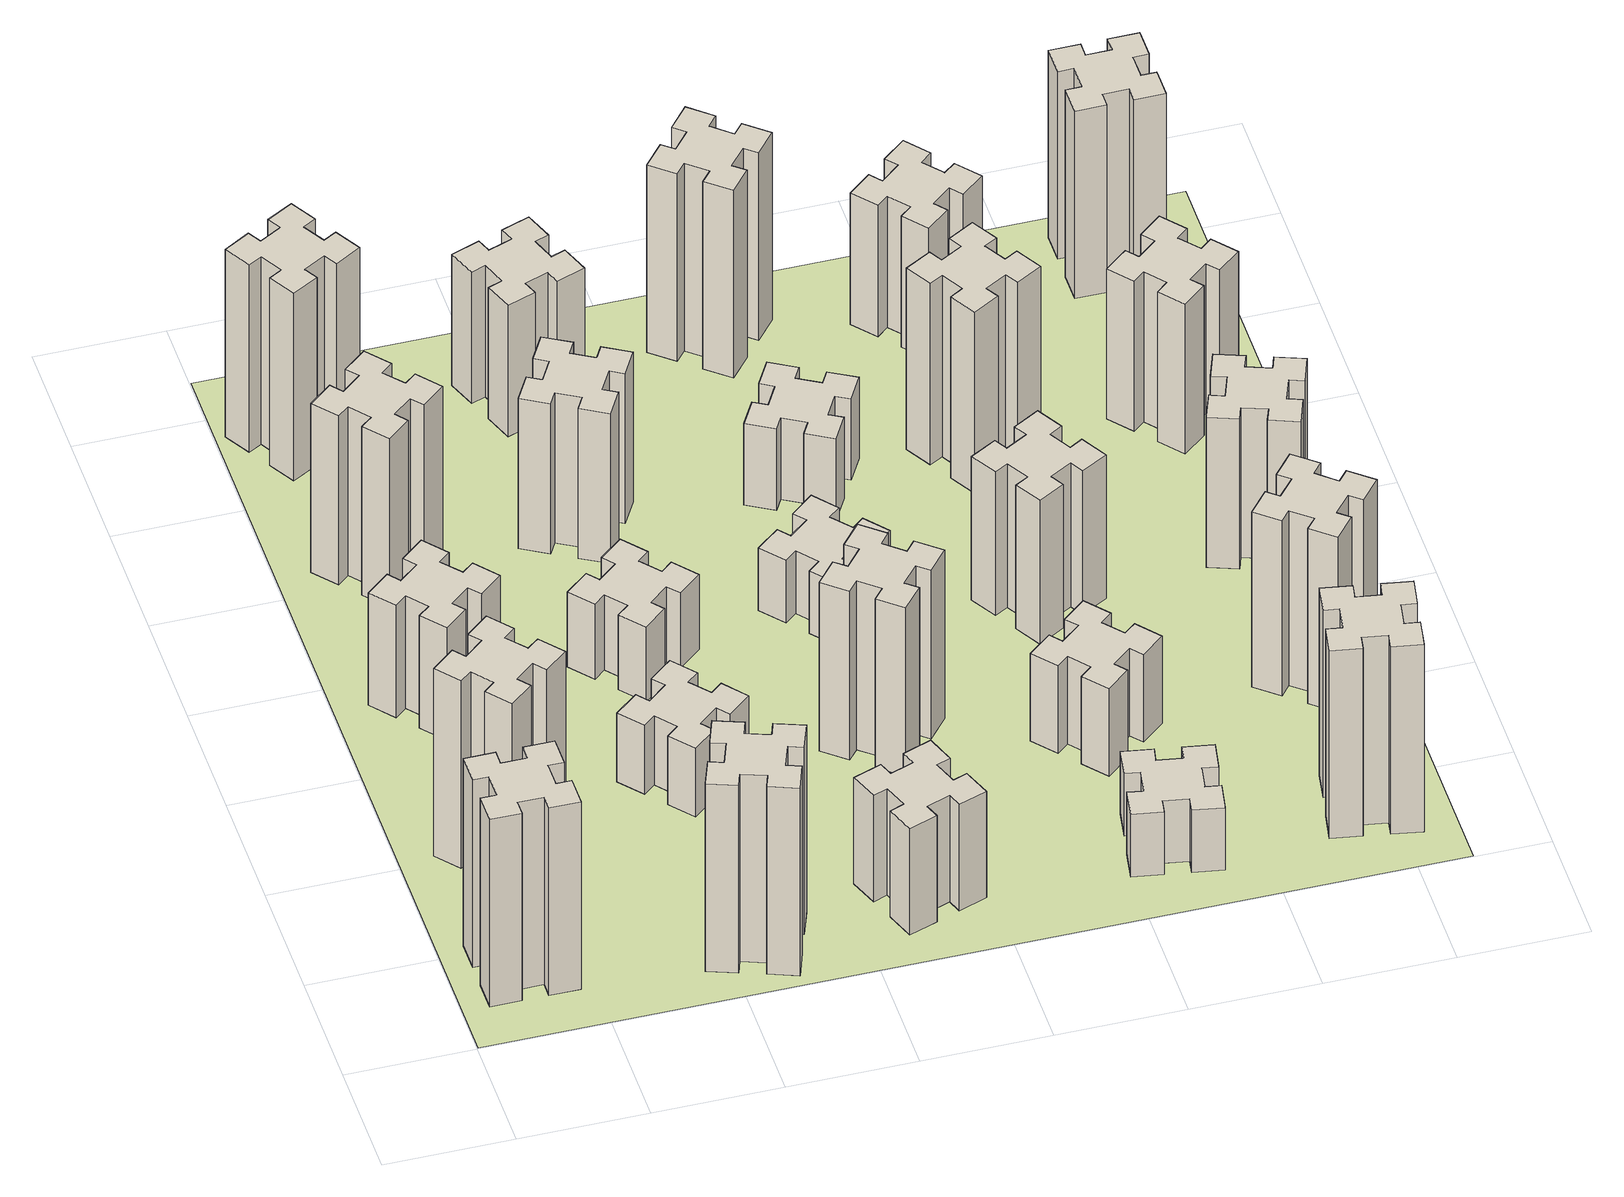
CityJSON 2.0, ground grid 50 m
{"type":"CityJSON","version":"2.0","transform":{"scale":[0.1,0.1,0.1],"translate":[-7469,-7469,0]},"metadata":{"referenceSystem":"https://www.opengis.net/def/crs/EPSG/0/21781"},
"CityObjects":{
"building1":{"type":"Building","attributes":{"class":"1000","function":"1000","usage":"1000","yearOfConstruction":2016,"roofType":"1000","measuredHeight":90,"storeysAboveGround":30,"storeysBelowGround":0},"geometry":[{"type":"Solid","lod":"1","boundaries":[[[[0,1,2,3,4,5,6,7,8,9,10,11,12,13,14,15,16,17,18,19]],[[17,16,20,21]],[[16,15,22,20]],[[15,14,23,22]],[[14,13,24,23]],[[13,12,25,24]],[[12,11,26,25]],[[11,10,27,26]],[[10,9,28,27]],[[9,8,29,28]],[[8,7,30,29]],[[7,6,31,30]],[[6,5,32,31]],[[5,4,33,32]],[[4,3,34,33]],[[3,2,35,34]],[[2,1,36,35]],[[1,0,37,36]],[[0,19,38,37]],[[19,18,39,38]],[[18,17,21,39]],[[24,25,26,27,28,29,30,31,32,33,34,35,36,37,38,39,21,20,22,23]]]]}]},
"building2":{"type":"Building","attributes":{"class":"1000","function":"1000","usage":"1000","yearOfConstruction":2016,"roofType":"1000","measuredHeight":90,"storeysAboveGround":30,"storeysBelowGround":0},"geometry":[{"type":"Solid","lod":"1","boundaries":[[[[40,41,42,43,44,45,46,47,48,49,50,51,52,53,54,55,56,57,58,59]],[[57,56,60,61]],[[56,55,62,60]],[[55,54,63,62]],[[54,53,64,63]],[[53,52,65,64]],[[52,51,66,65]],[[51,50,67,66]],[[50,49,68,67]],[[49,48,69,68]],[[48,47,70,69]],[[47,46,71,70]],[[46,45,72,71]],[[45,44,73,72]],[[44,43,74,73]],[[43,42,75,74]],[[42,41,76,75]],[[41,40,77,76]],[[40,59,78,77]],[[59,58,79,78]],[[58,57,61,79]],[[64,65,66,67,68,69,70,71,72,73,74,75,76,77,78,79,61,60,62,63]]]]}]},
"building3":{"type":"Building","attributes":{"class":"1000","function":"1000","usage":"1000","yearOfConstruction":2016,"roofType":"1000","measuredHeight":54,"storeysAboveGround":30,"storeysBelowGround":0},"geometry":[{"type":"Solid","lod":"1","boundaries":[[[[80,81,82,83,84,85,86,87,88,89,90,91,92,93,94,95,96,97,98,99]],[[97,96,100,101]],[[96,95,102,100]],[[95,94,103,102]],[[94,93,104,103]],[[93,92,105,104]],[[92,91,106,105]],[[91,90,107,106]],[[90,89,108,107]],[[89,88,109,108]],[[88,87,110,109]],[[87,86,111,110]],[[86,85,112,111]],[[85,84,113,112]],[[84,83,114,113]],[[83,82,115,114]],[[82,81,116,115]],[[81,80,117,116]],[[80,99,118,117]],[[99,98,119,118]],[[98,97,101,119]],[[104,105,106,107,108,109,110,111,112,113,114,115,116,117,118,119,101,100,102,103]]]]}]},
"building4":{"type":"Building","attributes":{"class":"1000","function":"1000","usage":"1000","yearOfConstruction":2016,"roofType":"1000","measuredHeight":81,"storeysAboveGround":30,"storeysBelowGround":0},"geometry":[{"type":"Solid","lod":"1","boundaries":[[[[120,121,122,123,124,125,126,127,128,129,130,131,132,133,134,135,136,137,138,139]],[[137,136,140,141]],[[136,135,142,140]],[[135,134,143,142]],[[134,133,144,143]],[[133,132,145,144]],[[132,131,146,145]],[[131,130,147,146]],[[130,129,148,147]],[[129,128,149,148]],[[128,127,150,149]],[[127,126,151,150]],[[126,125,152,151]],[[125,124,153,152]],[[124,123,154,153]],[[123,122,155,154]],[[122,121,156,155]],[[121,120,157,156]],[[120,139,158,157]],[[139,138,159,158]],[[138,137,141,159]],[[144,145,146,147,148,149,150,151,152,153,154,155,156,157,158,159,141,140,142,143]]]]}]},
"building5":{"type":"Building","attributes":{"class":"1000","function":"1000","usage":"1000","yearOfConstruction":2016,"roofType":"1000","measuredHeight":90,"storeysAboveGround":30,"storeysBelowGround":0},"geometry":[{"type":"Solid","lod":"1","boundaries":[[[[160,161,162,163,164,165,166,167,168,169,170,171,172,173,174,175,176,177,178,179]],[[177,176,180,181]],[[176,175,182,180]],[[175,174,183,182]],[[174,173,184,183]],[[173,172,185,184]],[[172,171,186,185]],[[171,170,187,186]],[[170,169,188,187]],[[169,168,189,188]],[[168,167,190,189]],[[167,166,191,190]],[[166,165,192,191]],[[165,164,193,192]],[[164,163,194,193]],[[163,162,195,194]],[[162,161,196,195]],[[161,160,197,196]],[[160,179,198,197]],[[179,178,199,198]],[[178,177,181,199]],[[184,185,186,187,188,189,190,191,192,193,194,195,196,197,198,199,181,180,182,183]]]]}]},
"building6":{"type":"Building","attributes":{"class":"1000","function":"1000","usage":"1000","yearOfConstruction":2016,"roofType":"1000","measuredHeight":90,"storeysAboveGround":30,"storeysBelowGround":0},"geometry":[{"type":"Solid","lod":"1","boundaries":[[[[200,201,202,203,204,205,206,207,208,209,210,211,212,213,214,215,216,217,218,219]],[[217,216,220,221]],[[216,215,222,220]],[[215,214,223,222]],[[214,213,224,223]],[[213,212,225,224]],[[212,211,226,225]],[[211,210,227,226]],[[210,209,228,227]],[[209,208,229,228]],[[208,207,230,229]],[[207,206,231,230]],[[206,205,232,231]],[[205,204,233,232]],[[204,203,234,233]],[[203,202,235,234]],[[202,201,236,235]],[[201,200,237,236]],[[200,219,238,237]],[[219,218,239,238]],[[218,217,221,239]],[[224,225,226,227,228,229,230,231,232,233,234,235,236,237,238,239,221,220,222,223]]]]}]},
"building7":{"type":"Building","attributes":{"class":"1000","function":"1000","usage":"1000","yearOfConstruction":2016,"roofType":"1000","measuredHeight":33,"storeysAboveGround":30,"storeysBelowGround":0},"geometry":[{"type":"Solid","lod":"1","boundaries":[[[[240,241,242,243,244,245,246,247,248,249,250,251,252,253,254,255,256,257,258,259]],[[257,256,260,261]],[[256,255,262,260]],[[255,254,263,262]],[[254,253,264,263]],[[253,252,265,264]],[[252,251,266,265]],[[251,250,267,266]],[[250,249,268,267]],[[249,248,269,268]],[[248,247,270,269]],[[247,246,271,270]],[[246,245,272,271]],[[245,244,273,272]],[[244,243,274,273]],[[243,242,275,274]],[[242,241,276,275]],[[241,240,277,276]],[[240,259,278,277]],[[259,258,279,278]],[[258,257,261,279]],[[264,265,266,267,268,269,270,271,272,273,274,275,276,277,278,279,261,260,262,263]]]]}]},
"building8":{"type":"Building","attributes":{"class":"1000","function":"1000","usage":"1000","yearOfConstruction":2016,"roofType":"1000","measuredHeight":36,"storeysAboveGround":30,"storeysBelowGround":0},"geometry":[{"type":"Solid","lod":"1","boundaries":[[[[280,281,282,283,284,285,286,287,288,289,290,291,292,293,294,295,296,297,298,299]],[[297,296,300,301]],[[296,295,302,300]],[[295,294,303,302]],[[294,293,304,303]],[[293,292,305,304]],[[292,291,306,305]],[[291,290,307,306]],[[290,289,308,307]],[[289,288,309,308]],[[288,287,310,309]],[[287,286,311,310]],[[286,285,312,311]],[[285,284,313,312]],[[284,283,314,313]],[[283,282,315,314]],[[282,281,316,315]],[[281,280,317,316]],[[280,299,318,317]],[[299,298,319,318]],[[298,297,301,319]],[[304,305,306,307,308,309,310,311,312,313,314,315,316,317,318,319,301,300,302,303]]]]}]},
"building9":{"type":"Building","attributes":{"class":"1000","function":"1000","usage":"1000","yearOfConstruction":2016,"roofType":"1000","measuredHeight":51,"storeysAboveGround":30,"storeysBelowGround":0},"geometry":[{"type":"Solid","lod":"1","boundaries":[[[[320,321,322,323,324,325,326,327,328,329,330,331,332,333,334,335,336,337,338,339]],[[337,336,340,341]],[[336,335,342,340]],[[335,334,343,342]],[[334,333,344,343]],[[333,332,345,344]],[[332,331,346,345]],[[331,330,347,346]],[[330,329,348,347]],[[329,328,349,348]],[[328,327,350,349]],[[327,326,351,350]],[[326,325,352,351]],[[325,324,353,352]],[[324,323,354,353]],[[323,322,355,354]],[[322,321,356,355]],[[321,320,357,356]],[[320,339,358,357]],[[339,338,359,358]],[[338,337,341,359]],[[344,345,346,347,348,349,350,351,352,353,354,355,356,357,358,359,341,340,342,343]]]]}]},
"building10":{"type":"Building","attributes":{"class":"1000","function":"1000","usage":"1000","yearOfConstruction":2016,"roofType":"1000","measuredHeight":72,"storeysAboveGround":30,"storeysBelowGround":0},"geometry":[{"type":"Solid","lod":"1","boundaries":[[[[360,361,362,363,364,365,366,367,368,369,370,371,372,373,374,375,376,377,378,379]],[[377,376,380,381]],[[376,375,382,380]],[[375,374,383,382]],[[374,373,384,383]],[[373,372,385,384]],[[372,371,386,385]],[[371,370,387,386]],[[370,369,388,387]],[[369,368,389,388]],[[368,367,390,389]],[[367,366,391,390]],[[366,365,392,391]],[[365,364,393,392]],[[364,363,394,393]],[[363,362,395,394]],[[362,361,396,395]],[[361,360,397,396]],[[360,379,398,397]],[[379,378,399,398]],[[378,377,381,399]],[[384,385,386,387,388,389,390,391,392,393,394,395,396,397,398,399,381,380,382,383]]]]}]},
"building11":{"type":"Building","attributes":{"class":"1000","function":"1000","usage":"1000","yearOfConstruction":2016,"roofType":"1000","measuredHeight":63,"storeysAboveGround":30,"storeysBelowGround":0},"geometry":[{"type":"Solid","lod":"1","boundaries":[[[[400,401,402,403,404,405,406,407,408,409,410,411,412,413,414,415,416,417,418,419]],[[417,416,420,421]],[[416,415,422,420]],[[415,414,423,422]],[[414,413,424,423]],[[413,412,425,424]],[[412,411,426,425]],[[411,410,427,426]],[[410,409,428,427]],[[409,408,429,428]],[[408,407,430,429]],[[407,406,431,430]],[[406,405,432,431]],[[405,404,433,432]],[[404,403,434,433]],[[403,402,435,434]],[[402,401,436,435]],[[401,400,437,436]],[[400,419,438,437]],[[419,418,439,438]],[[418,417,421,439]],[[424,425,426,427,428,429,430,431,432,433,434,435,436,437,438,439,421,420,422,423]]]]}]},
"building12":{"type":"Building","attributes":{"class":"1000","function":"1000","usage":"1000","yearOfConstruction":2016,"roofType":"1000","measuredHeight":81,"storeysAboveGround":30,"storeysBelowGround":0},"geometry":[{"type":"Solid","lod":"1","boundaries":[[[[440,441,442,443,444,445,446,447,448,449,450,451,452,453,454,455,456,457,458,459]],[[457,456,460,461]],[[456,455,462,460]],[[455,454,463,462]],[[454,453,464,463]],[[453,452,465,464]],[[452,451,466,465]],[[451,450,467,466]],[[450,449,468,467]],[[449,448,469,468]],[[448,447,470,469]],[[447,446,471,470]],[[446,445,472,471]],[[445,444,473,472]],[[444,443,474,473]],[[443,442,475,474]],[[442,441,476,475]],[[441,440,477,476]],[[440,459,478,477]],[[459,458,479,478]],[[458,457,461,479]],[[464,465,466,467,468,469,470,471,472,473,474,475,476,477,478,479,461,460,462,463]]]]}]},
"building13":{"type":"Building","attributes":{"class":"1000","function":"1000","usage":"1000","yearOfConstruction":2016,"roofType":"1000","measuredHeight":30,"storeysAboveGround":30,"storeysBelowGround":0},"geometry":[{"type":"Solid","lod":"1","boundaries":[[[[480,481,482,483,484,485,486,487,488,489,490,491,492,493,494,495,496,497,498,499]],[[497,496,500,501]],[[496,495,502,500]],[[495,494,503,502]],[[494,493,504,503]],[[493,492,505,504]],[[492,491,506,505]],[[491,490,507,506]],[[490,489,508,507]],[[489,488,509,508]],[[488,487,510,509]],[[487,486,511,510]],[[486,485,512,511]],[[485,484,513,512]],[[484,483,514,513]],[[483,482,515,514]],[[482,481,516,515]],[[481,480,517,516]],[[480,499,518,517]],[[499,498,519,518]],[[498,497,501,519]],[[504,505,506,507,508,509,510,511,512,513,514,515,516,517,518,519,501,500,502,503]]]]}]},
"building14":{"type":"Building","attributes":{"class":"1000","function":"1000","usage":"1000","yearOfConstruction":2016,"roofType":"1000","measuredHeight":39,"storeysAboveGround":30,"storeysBelowGround":0},"geometry":[{"type":"Solid","lod":"1","boundaries":[[[[520,521,522,523,524,525,526,527,528,529,530,531,532,533,534,535,536,537,538,539]],[[537,536,540,541]],[[536,535,542,540]],[[535,534,543,542]],[[534,533,544,543]],[[533,532,545,544]],[[532,531,546,545]],[[531,530,547,546]],[[530,529,548,547]],[[529,528,549,548]],[[528,527,550,549]],[[527,526,551,550]],[[526,525,552,551]],[[525,524,553,552]],[[524,523,554,553]],[[523,522,555,554]],[[522,521,556,555]],[[521,520,557,556]],[[520,539,558,557]],[[539,538,559,558]],[[538,537,541,559]],[[544,545,546,547,548,549,550,551,552,553,554,555,556,557,558,559,541,540,542,543]]]]}]},
"building15":{"type":"Building","attributes":{"class":"1000","function":"1000","usage":"1000","yearOfConstruction":2016,"roofType":"1000","measuredHeight":30,"storeysAboveGround":30,"storeysBelowGround":0},"geometry":[{"type":"Solid","lod":"1","boundaries":[[[[560,561,562,563,564,565,566,567,568,569,570,571,572,573,574,575,576,577,578,579]],[[577,576,580,581]],[[576,575,582,580]],[[575,574,583,582]],[[574,573,584,583]],[[573,572,585,584]],[[572,571,586,585]],[[571,570,587,586]],[[570,569,588,587]],[[569,568,589,588]],[[568,567,590,589]],[[567,566,591,590]],[[566,565,592,591]],[[565,564,593,592]],[[564,563,594,593]],[[563,562,595,594]],[[562,561,596,595]],[[561,560,597,596]],[[560,579,598,597]],[[579,578,599,598]],[[578,577,581,599]],[[584,585,586,587,588,589,590,591,592,593,594,595,596,597,598,599,581,580,582,583]]]]}]},
"building16":{"type":"Building","attributes":{"class":"1000","function":"1000","usage":"1000","yearOfConstruction":2016,"roofType":"1000","measuredHeight":90,"storeysAboveGround":30,"storeysBelowGround":0},"geometry":[{"type":"Solid","lod":"1","boundaries":[[[[600,601,602,603,604,605,606,607,608,609,610,611,612,613,614,615,616,617,618,619]],[[617,616,620,621]],[[616,615,622,620]],[[615,614,623,622]],[[614,613,624,623]],[[613,612,625,624]],[[612,611,626,625]],[[611,610,627,626]],[[610,609,628,627]],[[609,608,629,628]],[[608,607,630,629]],[[607,606,631,630]],[[606,605,632,631]],[[605,604,633,632]],[[604,603,634,633]],[[603,602,635,634]],[[602,601,636,635]],[[601,600,637,636]],[[600,619,638,637]],[[619,618,639,638]],[[618,617,621,639]],[[624,625,626,627,628,629,630,631,632,633,634,635,636,637,638,639,621,620,622,623]]]]}]},
"building17":{"type":"Building","attributes":{"class":"1000","function":"1000","usage":"1000","yearOfConstruction":2016,"roofType":"1000","measuredHeight":42,"storeysAboveGround":30,"storeysBelowGround":0},"geometry":[{"type":"Solid","lod":"1","boundaries":[[[[640,641,642,643,644,645,646,647,648,649,650,651,652,653,654,655,656,657,658,659]],[[657,656,660,661]],[[656,655,662,660]],[[655,654,663,662]],[[654,653,664,663]],[[653,652,665,664]],[[652,651,666,665]],[[651,650,667,666]],[[650,649,668,667]],[[649,648,669,668]],[[648,647,670,669]],[[647,646,671,670]],[[646,645,672,671]],[[645,644,673,672]],[[644,643,674,673]],[[643,642,675,674]],[[642,641,676,675]],[[641,640,677,676]],[[640,659,678,677]],[[659,658,679,678]],[[658,657,661,679]],[[664,665,666,667,668,669,670,671,672,673,674,675,676,677,678,679,661,660,662,663]]]]}]},
"building18":{"type":"Building","attributes":{"class":"1000","function":"1000","usage":"1000","yearOfConstruction":2016,"roofType":"1000","measuredHeight":69,"storeysAboveGround":30,"storeysBelowGround":0},"geometry":[{"type":"Solid","lod":"1","boundaries":[[[[680,681,682,683,684,685,686,687,688,689,690,691,692,693,694,695,696,697,698,699]],[[697,696,700,701]],[[696,695,702,700]],[[695,694,703,702]],[[694,693,704,703]],[[693,692,705,704]],[[692,691,706,705]],[[691,690,707,706]],[[690,689,708,707]],[[689,688,709,708]],[[688,687,710,709]],[[687,686,711,710]],[[686,685,712,711]],[[685,684,713,712]],[[684,683,714,713]],[[683,682,715,714]],[[682,681,716,715]],[[681,680,717,716]],[[680,699,718,717]],[[699,698,719,718]],[[698,697,701,719]],[[704,705,706,707,708,709,710,711,712,713,714,715,716,717,718,719,701,700,702,703]]]]}]},
"building19":{"type":"Building","attributes":{"class":"1000","function":"1000","usage":"1000","yearOfConstruction":2016,"roofType":"1000","measuredHeight":87,"storeysAboveGround":30,"storeysBelowGround":0},"geometry":[{"type":"Solid","lod":"1","boundaries":[[[[720,721,722,723,724,725,726,727,728,729,730,731,732,733,734,735,736,737,738,739]],[[737,736,740,741]],[[736,735,742,740]],[[735,734,743,742]],[[734,733,744,743]],[[733,732,745,744]],[[732,731,746,745]],[[731,730,747,746]],[[730,729,748,747]],[[729,728,749,748]],[[728,727,750,749]],[[727,726,751,750]],[[726,725,752,751]],[[725,724,753,752]],[[724,723,754,753]],[[723,722,755,754]],[[722,721,756,755]],[[721,720,757,756]],[[720,739,758,757]],[[739,738,759,758]],[[738,737,741,759]],[[744,745,746,747,748,749,750,751,752,753,754,755,756,757,758,759,741,740,742,743]]]]}]},
"building20":{"type":"Building","attributes":{"class":"1000","function":"1000","usage":"1000","yearOfConstruction":2016,"roofType":"1000","measuredHeight":90,"storeysAboveGround":30,"storeysBelowGround":0},"geometry":[{"type":"Solid","lod":"1","boundaries":[[[[760,761,762,763,764,765,766,767,768,769,770,771,772,773,774,775,776,777,778,779]],[[777,776,780,781]],[[776,775,782,780]],[[775,774,783,782]],[[774,773,784,783]],[[773,772,785,784]],[[772,771,786,785]],[[771,770,787,786]],[[770,769,788,787]],[[769,768,789,788]],[[768,767,790,789]],[[767,766,791,790]],[[766,765,792,791]],[[765,764,793,792]],[[764,763,794,793]],[[763,762,795,794]],[[762,761,796,795]],[[761,760,797,796]],[[760,779,798,797]],[[779,778,799,798]],[[778,777,781,799]],[[784,785,786,787,788,789,790,791,792,793,794,795,796,797,798,799,781,780,782,783]]]]}]},
"building21":{"type":"Building","attributes":{"class":"1000","function":"1000","usage":"1000","yearOfConstruction":2016,"roofType":"1000","measuredHeight":63,"storeysAboveGround":30,"storeysBelowGround":0},"geometry":[{"type":"Solid","lod":"1","boundaries":[[[[800,801,802,803,804,805,806,807,808,809,810,811,812,813,814,815,816,817,818,819]],[[817,816,820,821]],[[816,815,822,820]],[[815,814,823,822]],[[814,813,824,823]],[[813,812,825,824]],[[812,811,826,825]],[[811,810,827,826]],[[810,809,828,827]],[[809,808,829,828]],[[808,807,830,829]],[[807,806,831,830]],[[806,805,832,831]],[[805,804,833,832]],[[804,803,834,833]],[[803,802,835,834]],[[802,801,836,835]],[[801,800,837,836]],[[800,819,838,837]],[[819,818,839,838]],[[818,817,821,839]],[[824,825,826,827,828,829,830,831,832,833,834,835,836,837,838,839,821,820,822,823]]]]}]},
"building22":{"type":"Building","attributes":{"class":"1000","function":"1000","usage":"1000","yearOfConstruction":2016,"roofType":"1000","measuredHeight":84,"storeysAboveGround":30,"storeysBelowGround":0},"geometry":[{"type":"Solid","lod":"1","boundaries":[[[[840,841,842,843,844,845,846,847,848,849,850,851,852,853,854,855,856,857,858,859]],[[857,856,860,861]],[[856,855,862,860]],[[855,854,863,862]],[[854,853,864,863]],[[853,852,865,864]],[[852,851,866,865]],[[851,850,867,866]],[[850,849,868,867]],[[849,848,869,868]],[[848,847,870,869]],[[847,846,871,870]],[[846,845,872,871]],[[845,844,873,872]],[[844,843,874,873]],[[843,842,875,874]],[[842,841,876,875]],[[841,840,877,876]],[[840,859,878,877]],[[859,858,879,878]],[[858,857,861,879]],[[864,865,866,867,868,869,870,871,872,873,874,875,876,877,878,879,861,860,862,863]]]]}]},
"building23":{"type":"Building","attributes":{"class":"1000","function":"1000","usage":"1000","yearOfConstruction":2016,"roofType":"1000","measuredHeight":72,"storeysAboveGround":30,"storeysBelowGround":0},"geometry":[{"type":"Solid","lod":"1","boundaries":[[[[880,881,882,883,884,885,886,887,888,889,890,891,892,893,894,895,896,897,898,899]],[[897,896,900,901]],[[896,895,902,900]],[[895,894,903,902]],[[894,893,904,903]],[[893,892,905,904]],[[892,891,906,905]],[[891,890,907,906]],[[890,889,908,907]],[[889,888,909,908]],[[888,887,910,909]],[[887,886,911,910]],[[886,885,912,911]],[[885,884,913,912]],[[884,883,914,913]],[[883,882,915,914]],[[882,881,916,915]],[[881,880,917,916]],[[880,899,918,917]],[[899,898,919,918]],[[898,897,901,919]],[[904,905,906,907,908,909,910,911,912,913,914,915,916,917,918,919,901,900,902,903]]]]}]},
"building24":{"type":"Building","attributes":{"class":"1000","function":"1000","usage":"1000","yearOfConstruction":2016,"roofType":"1000","measuredHeight":72,"storeysAboveGround":30,"storeysBelowGround":0},"geometry":[{"type":"Solid","lod":"1","boundaries":[[[[920,921,922,923,924,925,926,927,928,929,930,931,932,933,934,935,936,937,938,939]],[[937,936,940,941]],[[936,935,942,940]],[[935,934,943,942]],[[934,933,944,943]],[[933,932,945,944]],[[932,931,946,945]],[[931,930,947,946]],[[930,929,948,947]],[[929,928,949,948]],[[928,927,950,949]],[[927,926,951,950]],[[926,925,952,951]],[[925,924,953,952]],[[924,923,954,953]],[[923,922,955,954]],[[922,921,956,955]],[[921,920,957,956]],[[920,939,958,957]],[[939,938,959,958]],[[938,937,941,959]],[[944,945,946,947,948,949,950,951,952,953,954,955,956,957,958,959,941,940,942,943]]]]}]},
"building25":{"type":"Building","attributes":{"class":"1000","function":"1000","usage":"1000","yearOfConstruction":2016,"roofType":"1000","measuredHeight":90,"storeysAboveGround":30,"storeysBelowGround":0},"geometry":[{"type":"Solid","lod":"1","boundaries":[[[[960,961,962,963,964,965,966,967,968,969,970,971,972,973,974,975,976,977,978,979]],[[977,976,980,981]],[[976,975,982,980]],[[975,974,983,982]],[[974,973,984,983]],[[973,972,985,984]],[[972,971,986,985]],[[971,970,987,986]],[[970,969,988,987]],[[969,968,989,988]],[[968,967,990,989]],[[967,966,991,990]],[[966,965,992,991]],[[965,964,993,992]],[[964,963,994,993]],[[963,962,995,994]],[[962,961,996,995]],[[961,960,997,996]],[[960,979,998,997]],[[979,978,999,998]],[[978,977,981,999]],[[984,985,986,987,988,989,990,991,992,993,994,995,996,997,998,999,981,980,982,983]]]]}]},
"landuse1":{"type":"LandUse","attributes":{"name":"plot1","function":"1010"},"geometry":[{"type":"MultiSurface","lod":"1","boundaries":[[[1000,1001,1002,1003]]]}]}
},
"vertices":[
[165,425,0],[165,325,0],[105,325,0],[105,205,0],[225,205,0],[225,265,0],[325,265,0],[325,205,0],[445,205,0],[445,325,0],[385,325,0],[385,425,0],[445,425,0],[445,545,0],[325,545,0],[325,485,0],[225,485,0],[225,545,0],[105,545,0],[105,425,0],[225,485,900],[225,545,900],[325,485,900],[325,545,900],[445,545,900],[445,425,900],[385,425,900],[385,325,900],[445,325,900],[445,205,900],[325,205,900],[325,265,900],[225,265,900],[225,205,900],[105,205,900],[105,325,900],[165,325,900],[165,425,900],[105,425,900],[105,545,900],
[492,1048,0],[427,1124,0],[473,1163,0],[396,1255,0],[304,1178,0],[343,1132,0],[266,1067,0],[228,1113,0],[136,1036,0],[213,944,0],[259,983,0],[323,906,0],[277,868,0],[354,776,0],[446,853,0],[408,899,0],[484,963,0],[523,917,0],[615,994,0],[538,1086,0],[484,963,900],[523,917,900],[408,899,900],[446,853,900],[354,776,900],[277,868,900],[323,906,900],[259,983,900],[213,944,900],[136,1036,900],[228,1113,900],[266,1067,900],[343,1132,900],[304,1178,900],[396,1255,900],[473,1163,900],[427,1124,900],[492,1048,900],[538,1086,900],[615,994,900],
[492,1888,0],[427,1964,0],[473,2003,0],[396,2095,0],[304,2018,0],[343,1972,0],[266,1907,0],[228,1953,0],[136,1876,0],[213,1784,0],[259,1823,0],[323,1746,0],[277,1708,0],[354,1616,0],[446,1693,0],[408,1739,0],[484,1803,0],[523,1757,0],[615,1834,0],[538,1926,0],[484,1803,540],[523,1757,540],[408,1739,540],[446,1693,540],[354,1616,540],[277,1708,540],[323,1746,540],[259,1823,540],[213,1784,540],[136,1876,540],[228,1953,540],[266,1907,540],[343,1972,540],[304,2018,540],[396,2095,540],[473,2003,540],[427,1964,540],[492,1888,540],[538,1926,540],[615,1834,540],
[343,2712,0],[266,2647,0],[228,2693,0],[136,2616,0],[213,2524,0],[259,2563,0],[323,2486,0],[277,2448,0],[354,2356,0],[446,2433,0],[408,2479,0],[484,2543,0],[523,2497,0],[615,2574,0],[538,2666,0],[492,2628,0],[427,2704,0],[473,2743,0],[396,2835,0],[304,2758,0],[427,2704,810],[473,2743,810],[492,2628,810],[538,2666,810],[615,2574,810],[523,2497,810],[484,2543,810],[408,2479,810],[446,2433,810],[354,2356,810],[277,2448,810],[323,2486,810],[259,2563,810],[213,2524,810],[136,2616,810],[228,2693,810],[266,2647,810],[343,2712,810],[304,2758,810],[396,2835,810],
[1029,360,0],[995,266,0],[939,287,0],[897,174,0],[1010,133,0],[1031,189,0],[1125,155,0],[1104,99,0],[1217,57,0],[1258,170,0],[1202,191,0],[1236,285,0],[1292,264,0],[1333,377,0],[1220,418,0],[1200,362,0],[1106,396,0],[1127,452,0],[1014,493,0],[973,380,0],[1106,396,900],[1127,452,900],[1200,362,900],[1220,418,900],[1333,377,900],[1292,264,900],[1236,285,900],[1202,191,900],[1258,170,900],[1217,57,900],[1104,99,900],[1125,155,900],[1031,189,900],[1010,133,900],[897,174,900],[939,287,900],[995,266,900],[1029,360,900],[973,380,900],[1014,493,900],
[155,3324,0],[205,3237,0],[153,3207,0],[213,3103,0],[317,3163,0],[287,3215,0],[374,3265,0],[404,3213,0],[508,3273,0],[448,3377,0],[396,3347,0],[346,3434,0],[398,3464,0],[338,3568,0],[234,3508,0],[264,3456,0],[177,3406,0],[147,3458,0],[43,3398,0],[103,3294,0],[177,3406,900],[147,3458,900],[264,3456,900],[234,3508,900],[338,3568,900],[398,3464,900],[346,3434,900],[396,3347,900],[448,3377,900],[508,3273,900],[404,3213,900],[374,3265,900],[287,3215,900],[317,3163,900],[213,3103,900],[153,3207,900],[205,3237,900],[155,3324,900],[103,3294,900],[43,3398,900],
[1083,1332,0],[1006,1267,0],[968,1313,0],[876,1236,0],[953,1144,0],[999,1183,0],[1063,1106,0],[1017,1068,0],[1094,976,0],[1186,1053,0],[1148,1099,0],[1224,1163,0],[1263,1117,0],[1355,1194,0],[1278,1286,0],[1232,1248,0],[1167,1324,0],[1213,1363,0],[1136,1455,0],[1044,1378,0],[1167,1324,330],[1213,1363,330],[1232,1248,330],[1278,1286,330],[1355,1194,330],[1263,1117,330],[1224,1163,330],[1148,1099,330],[1186,1053,330],[1094,976,330],[1017,1068,330],[1063,1106,330],[999,1183,330],[953,1144,330],[876,1236,330],[968,1313,330],[1006,1267,330],[1083,1332,330],[1044,1378,330],[1136,1455,330],
[1083,1972,0],[1006,1907,0],[968,1953,0],[876,1876,0],[953,1784,0],[999,1823,0],[1063,1746,0],[1017,1708,0],[1094,1616,0],[1186,1693,0],[1148,1739,0],[1224,1803,0],[1263,1757,0],[1355,1834,0],[1278,1926,0],[1232,1888,0],[1167,1964,0],[1213,2003,0],[1136,2095,0],[1044,2018,0],[1167,1964,360],[1213,2003,360],[1232,1888,360],[1278,1926,360],[1355,1834,360],[1263,1757,360],[1224,1803,360],[1148,1739,360],[1186,1693,360],[1094,1616,360],[1017,1708,360],[1063,1746,360],[999,1823,360],[953,1784,360],[876,1876,360],[968,1953,360],[1006,1907,360],[1083,1972,360],[1044,2018,360],[1136,2095,360],
[1765,496,0],[1671,462,0],[1650,518,0],[1537,477,0],[1579,364,0],[1635,385,0],[1669,291,0],[1613,270,0],[1654,157,0],[1767,199,0],[1746,255,0],[1840,289,0],[1860,233,0],[1973,274,0],[1932,387,0],[1876,366,0],[1842,460,0],[1898,480,0],[1857,593,0],[1744,552,0],[1842,460,510],[1898,480,510],[1876,366,510],[1932,387,510],[1973,274,510],[1860,233,510],[1840,289,510],[1746,255,510],[1767,199,510],[1654,157,510],[1613,270,510],[1669,291,510],[1635,385,510],[1579,364,510],[1537,477,510],[1650,518,510],[1671,462,510],[1765,496,510],[1744,552,510],[1857,593,510],
[1214,2666,0],[1127,2716,0],[1157,2768,0],[1053,2828,0],[993,2724,0],[1045,2694,0],[995,2607,0],[943,2637,0],[883,2533,0],[987,2473,0],[1017,2525,0],[1104,2475,0],[1074,2423,0],[1178,2363,0],[1238,2467,0],[1186,2497,0],[1236,2584,0],[1288,2554,0],[1348,2658,0],[1244,2718,0],[1236,2584,720],[1288,2554,720],[1186,2497,720],[1238,2467,720],[1178,2363,720],[1074,2423,720],[1104,2475,720],[1017,2525,720],[987,2473,720],[883,2533,720],[943,2637,720],[995,2607,720],[1045,2694,720],[993,2724,720],[1053,2828,720],[1157,2768,720],[1127,2716,720],[1214,2666,720],[1244,2718,720],[1348,2658,720],
[1125,3456,0],[1031,3422,0],[1010,3478,0],[897,3437,0],[939,3324,0],[995,3345,0],[1029,3251,0],[973,3230,0],[1014,3117,0],[1127,3159,0],[1106,3215,0],[1200,3249,0],[1220,3193,0],[1333,3234,0],[1292,3347,0],[1236,3326,0],[1202,3420,0],[1258,3440,0],[1217,3553,0],[1104,3512,0],[1202,3420,630],[1258,3440,630],[1236,3326,630],[1292,3347,630],[1333,3234,630],[1220,3193,630],[1200,3249,630],[1106,3215,630],[1127,3159,630],[1014,3117,630],[973,3230,630],[1029,3251,630],[995,3345,630],[939,3324,630],[897,3437,630],[1010,3478,630],[1031,3422,630],[1125,3456,630],[1104,3512,630],[1217,3553,630],
[1803,1324,0],[1739,1248,0],[1693,1286,0],[1616,1194,0],[1708,1117,0],[1746,1163,0],[1823,1099,0],[1784,1053,0],[1876,976,0],[1953,1068,0],[1907,1106,0],[1972,1183,0],[2018,1144,0],[2095,1236,0],[2003,1313,0],[1964,1267,0],[1888,1332,0],[1926,1378,0],[1834,1455,0],[1757,1363,0],[1888,1332,810],[1926,1378,810],[1964,1267,810],[2003,1313,810],[2095,1236,810],[2018,1144,810],[1972,1183,810],[1907,1106,810],[1953,1068,810],[1876,976,810],[1784,1053,810],[1823,1099,810],[1746,1163,810],[1708,1117,810],[1616,1194,810],[1693,1286,810],[1739,1248,810],[1803,1324,810],[1757,1363,810],[1834,1455,810],
[1972,1988,0],[1907,2064,0],[1953,2103,0],[1876,2195,0],[1784,2118,0],[1823,2072,0],[1746,2007,0],[1708,2053,0],[1616,1976,0],[1693,1884,0],[1739,1923,0],[1803,1846,0],[1757,1808,0],[1834,1716,0],[1926,1793,0],[1888,1839,0],[1964,1903,0],[2003,1857,0],[2095,1934,0],[2018,2026,0],[1964,1903,300],[2003,1857,300],[1888,1839,300],[1926,1793,300],[1834,1716,300],[1757,1808,300],[1803,1846,300],[1739,1923,300],[1693,1884,300],[1616,1976,300],[1708,2053,300],[1746,2007,300],[1823,2072,300],[1784,2118,300],[1876,2195,300],[1953,2103,300],[1907,2064,300],[1972,1988,300],[2018,2026,300],[2095,1934,300],
[2026,2497,0],[2076,2584,0],[2128,2554,0],[2188,2658,0],[2084,2718,0],[2054,2666,0],[1967,2716,0],[1997,2768,0],[1893,2828,0],[1833,2724,0],[1885,2694,0],[1835,2607,0],[1783,2637,0],[1723,2533,0],[1827,2473,0],[1857,2525,0],[1944,2475,0],[1914,2423,0],[2018,2363,0],[2078,2467,0],[1944,2475,390],[1914,2423,390],[1857,2525,390],[1827,2473,390],[1723,2533,390],[1783,2637,390],[1835,2607,390],[1885,2694,390],[1833,2724,390],[1893,2828,390],[1997,2768,390],[1967,2716,390],[2054,2666,390],[2084,2718,390],[2188,2658,390],[2128,2554,390],[2076,2584,390],[2026,2497,390],[2078,2467,390],[2018,2363,390],
[2596,444,0],[2578,345,0],[2519,356,0],[2498,237,0],[2617,217,0],[2627,276,0],[2725,258,0],[2715,199,0],[2833,178,0],[2854,297,0],[2795,307,0],[2812,405,0],[2871,395,0],[2892,513,0],[2774,534,0],[2764,475,0],[2665,492,0],[2676,551,0],[2557,572,0],[2537,454,0],[2665,492,300],[2676,551,300],[2764,475,300],[2774,534,300],[2892,513,300],[2871,395,300],[2812,405,300],[2795,307,300],[2854,297,300],[2833,178,300],[2715,199,300],[2725,258,300],[2627,276,300],[2617,217,300],[2498,237,300],[2519,356,300],[2578,345,300],[2596,444,300],[2537,454,300],[2557,572,300],
[1746,3383,0],[1823,3319,0],[1784,3273,0],[1876,3196,0],[1953,3288,0],[1907,3326,0],[1972,3403,0],[2018,3364,0],[2095,3456,0],[2003,3533,0],[1964,3487,0],[1888,3552,0],[1926,3598,0],[1834,3675,0],[1757,3583,0],[1803,3544,0],[1739,3468,0],[1693,3506,0],[1616,3414,0],[1708,3337,0],[1739,3468,900],[1693,3506,900],[1803,3544,900],[1757,3583,900],[1834,3675,900],[1926,3598,900],[1888,3552,900],[1964,3487,900],[2003,3533,900],[2095,3456,900],[2018,3364,900],[1972,3403,900],[1907,3326,900],[1953,3288,900],[1876,3196,900],[1784,3273,900],[1823,3319,900],[1746,3383,900],[1708,3337,900],[1616,3414,900],
[2563,1132,0],[2486,1067,0],[2448,1113,0],[2356,1036,0],[2433,944,0],[2479,983,0],[2543,906,0],[2497,868,0],[2574,776,0],[2666,853,0],[2628,899,0],[2704,963,0],[2743,917,0],[2835,994,0],[2758,1086,0],[2712,1048,0],[2647,1124,0],[2693,1163,0],[2616,1255,0],[2524,1178,0],[2647,1124,420],[2693,1163,420],[2712,1048,420],[2758,1086,420],[2835,994,420],[2743,917,420],[2704,963,420],[2628,899,420],[2666,853,420],[2574,776,420],[2497,868,420],[2543,906,420],[2479,983,420],[2433,944,420],[2356,1036,420],[2448,1113,420],[2486,1067,420],[2563,1132,420],[2524,1178,420],[2616,1255,420],
[2475,1744,0],[2525,1657,0],[2473,1627,0],[2533,1523,0],[2637,1583,0],[2607,1635,0],[2694,1685,0],[2724,1633,0],[2828,1693,0],[2768,1797,0],[2716,1767,0],[2666,1854,0],[2718,1884,0],[2658,1988,0],[2554,1928,0],[2584,1876,0],[2497,1826,0],[2467,1878,0],[2363,1818,0],[2423,1714,0],[2497,1826,690],[2467,1878,690],[2584,1876,690],[2554,1928,690],[2658,1988,690],[2718,1884,690],[2666,1854,690],[2716,1767,690],[2768,1797,690],[2828,1693,690],[2724,1633,690],[2694,1685,690],[2607,1635,690],[2637,1583,690],[2533,1523,690],[2473,1627,690],[2525,1657,690],[2475,1744,690],[2423,1714,690],[2363,1818,690],
[2607,2475,0],[2694,2525,0],[2724,2473,0],[2828,2533,0],[2768,2637,0],[2716,2607,0],[2666,2694,0],[2718,2724,0],[2658,2828,0],[2554,2768,0],[2584,2716,0],[2497,2666,0],[2467,2718,0],[2363,2658,0],[2423,2554,0],[2475,2584,0],[2525,2497,0],[2473,2467,0],[2533,2363,0],[2637,2423,0],[2525,2497,870],[2473,2467,870],[2475,2584,870],[2423,2554,870],[2363,2658,870],[2467,2718,870],[2497,2666,870],[2584,2716,870],[2554,2768,870],[2658,2828,870],[2718,2724,870],[2666,2694,870],[2716,2607,870],[2768,2637,870],[2828,2533,870],[2724,2473,870],[2694,2525,870],[2607,2475,870],[2637,2423,870],[2533,2363,870],
[3504,475,0],[3405,492,0],[3416,551,0],[3297,572,0],[3277,454,0],[3336,444,0],[3318,345,0],[3259,356,0],[3238,237,0],[3357,217,0],[3367,276,0],[3465,258,0],[3455,199,0],[3573,178,0],[3594,297,0],[3535,307,0],[3552,405,0],[3611,395,0],[3632,513,0],[3514,534,0],[3552,405,900],[3611,395,900],[3535,307,900],[3594,297,900],[3573,178,900],[3455,199,900],[3465,258,900],[3367,276,900],[3357,217,900],[3238,237,900],[3259,356,900],[3318,345,900],[3336,444,900],[3277,454,900],[3297,572,900],[3416,551,900],[3405,492,900],[3504,475,900],[3514,534,900],[3632,513,900],
[2712,3368,0],[2647,3444,0],[2693,3483,0],[2616,3575,0],[2524,3498,0],[2563,3452,0],[2486,3387,0],[2448,3433,0],[2356,3356,0],[2433,3264,0],[2479,3303,0],[2543,3226,0],[2497,3188,0],[2574,3096,0],[2666,3173,0],[2628,3219,0],[2704,3283,0],[2743,3237,0],[2835,3314,0],[2758,3406,0],[2704,3283,630],[2743,3237,630],[2628,3219,630],[2666,3173,630],[2574,3096,630],[2497,3188,630],[2543,3226,630],[2479,3303,630],[2433,3264,630],[2356,3356,630],[2448,3433,630],[2486,3387,630],[2563,3452,630],[2524,3498,630],[2616,3575,630],[2693,3483,630],[2647,3444,630],[2712,3368,630],[2758,3406,630],[2835,3314,630],
[3487,1006,0],[3552,1083,0],[3598,1044,0],[3675,1136,0],[3583,1213,0],[3544,1167,0],[3468,1232,0],[3506,1278,0],[3414,1355,0],[3337,1263,0],[3383,1224,0],[3319,1148,0],[3273,1186,0],[3196,1094,0],[3288,1017,0],[3326,1063,0],[3403,999,0],[3364,953,0],[3456,876,0],[3533,968,0],[3403,999,840],[3364,953,840],[3326,1063,840],[3288,1017,840],[3196,1094,840],[3273,1186,840],[3319,1148,840],[3383,1224,840],[3337,1263,840],[3414,1355,840],[3506,1278,840],[3468,1232,840],[3544,1167,840],[3583,1213,840],[3675,1136,840],[3598,1044,840],[3552,1083,840],[3487,1006,840],[3533,968,840],[3456,876,840],
[3520,1942,0],[3426,1976,0],[3447,2032,0],[3334,2073,0],[3293,1960,0],[3349,1940,0],[3315,1846,0],[3259,1867,0],[3217,1754,0],[3330,1713,0],[3351,1769,0],[3445,1735,0],[3424,1679,0],[3537,1637,0],[3578,1750,0],[3522,1771,0],[3556,1865,0],[3612,1844,0],[3653,1957,0],[3540,1998,0],[3556,1865,720],[3612,1844,720],[3522,1771,720],[3578,1750,720],[3537,1637,720],[3424,1679,720],[3445,1735,720],[3351,1769,720],[3330,1713,720],[3217,1754,720],[3259,1867,720],[3315,1846,720],[3349,1940,720],[3293,1960,720],[3334,2073,720],[3447,2032,720],[3426,1976,720],[3520,1942,720],[3540,1998,720],[3653,1957,720],
[3219,2563,0],[3283,2486,0],[3237,2448,0],[3314,2356,0],[3406,2433,0],[3368,2479,0],[3444,2543,0],[3483,2497,0],[3575,2574,0],[3498,2666,0],[3452,2628,0],[3387,2704,0],[3433,2743,0],[3356,2835,0],[3264,2758,0],[3303,2712,0],[3226,2647,0],[3188,2693,0],[3096,2616,0],[3173,2524,0],[3226,2647,720],[3188,2693,720],[3303,2712,720],[3264,2758,720],[3356,2835,720],[3433,2743,720],[3387,2704,720],[3452,2628,720],[3498,2666,720],[3575,2574,720],[3483,2497,720],[3444,2543,720],[3368,2479,720],[3406,2433,720],[3314,2356,720],[3237,2448,720],[3283,2486,720],[3219,2563,720],[3173,2524,720],[3096,2616,720],
[3285,3325,0],[3385,3325,0],[3385,3265,0],[3505,3265,0],[3505,3385,0],[3445,3385,0],[3445,3485,0],[3505,3485,0],[3505,3605,0],[3385,3605,0],[3385,3545,0],[3285,3545,0],[3285,3605,0],[3165,3605,0],[3165,3485,0],[3225,3485,0],[3225,3385,0],[3165,3385,0],[3165,3265,0],[3285,3265,0],[3225,3385,900],[3165,3385,900],[3225,3485,900],[3165,3485,900],[3165,3605,900],[3285,3605,900],[3285,3545,900],[3385,3545,900],[3385,3605,900],[3505,3605,900],[3505,3485,900],[3445,3485,900],[3445,3385,900],[3505,3385,900],[3505,3265,900],[3385,3265,900],[3385,3325,900],[3285,3325,900],[3285,3265,900],[3165,3265,900],
[5,3705,0],[3705,3705,0],[3705,5,0],[5,5,0]
]}
